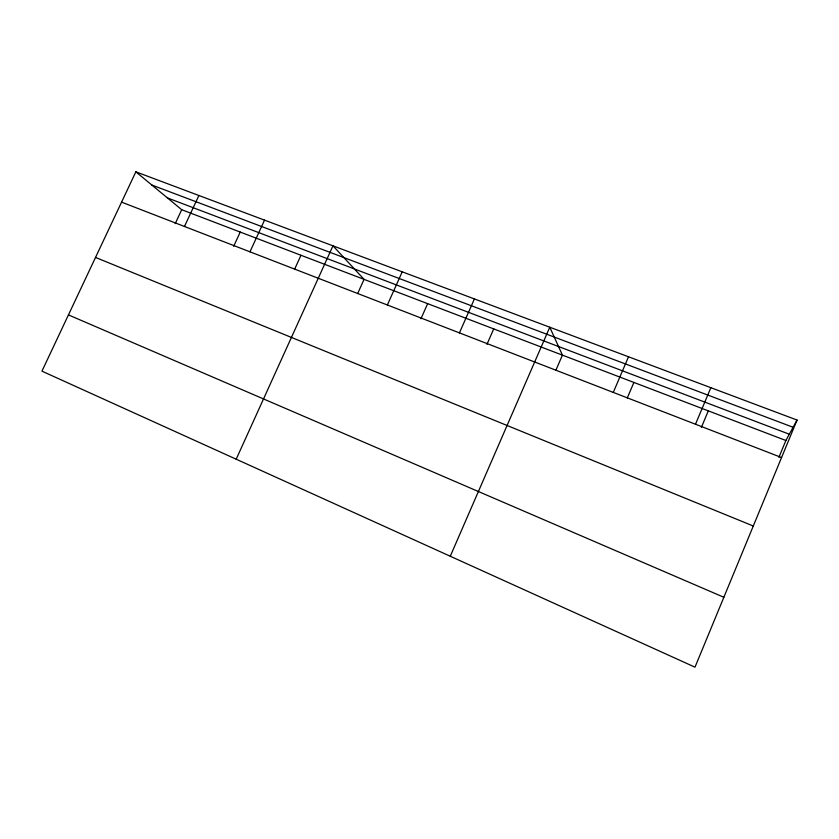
<?xml version="1.0" encoding="UTF-8"?>
<svg xmlns="http://www.w3.org/2000/svg" width="839" height="839" viewBox="0 0 839 839"><rect width="100%" height="100%" fill="white"/><g stroke="black" fill="none" stroke-linecap="round" stroke-linejoin="round"><path stroke-width="1.26" d="M778.896 457.391L785.881 440.496L797.05 420.056L135.855 171.827L41.95 371.153L694.986 667.173L797.05 420.056M695.489 424.23L710.853 387.691M701.383 427.376L708.315 410.869M627.268 397.98L633.896 382.437M613.278 392.421L628.516 356.785M555.848 370.345L562.424 355.138L549.776 327.22L450.27 556.247M486.956 344.347L493.731 328.898M459.436 332.884L474.413 298.925M420.937 318.789L427.659 303.655M387.366 304.997L402.206 271.826M357.655 293.587L364.053 279.366L332.968 245.827L236.189 459.206M294.625 269.193L300.97 255.266M249.97 251.826L264.537 220.133M233.682 246.278L240.237 232.067M175.215 223.635L181.706 209.708L135.855 171.827M184.465 226.478L198.895 195.487M151.88 185.062L793.096 427.282M167.443 197.92L789.31 434.214M181.706 209.708L785.881 440.496M121.571 202.136L781.57 457.538M95.52 257.437L753.296 526.011M68.452 314.898L723.858 597.274"/></g></svg>
